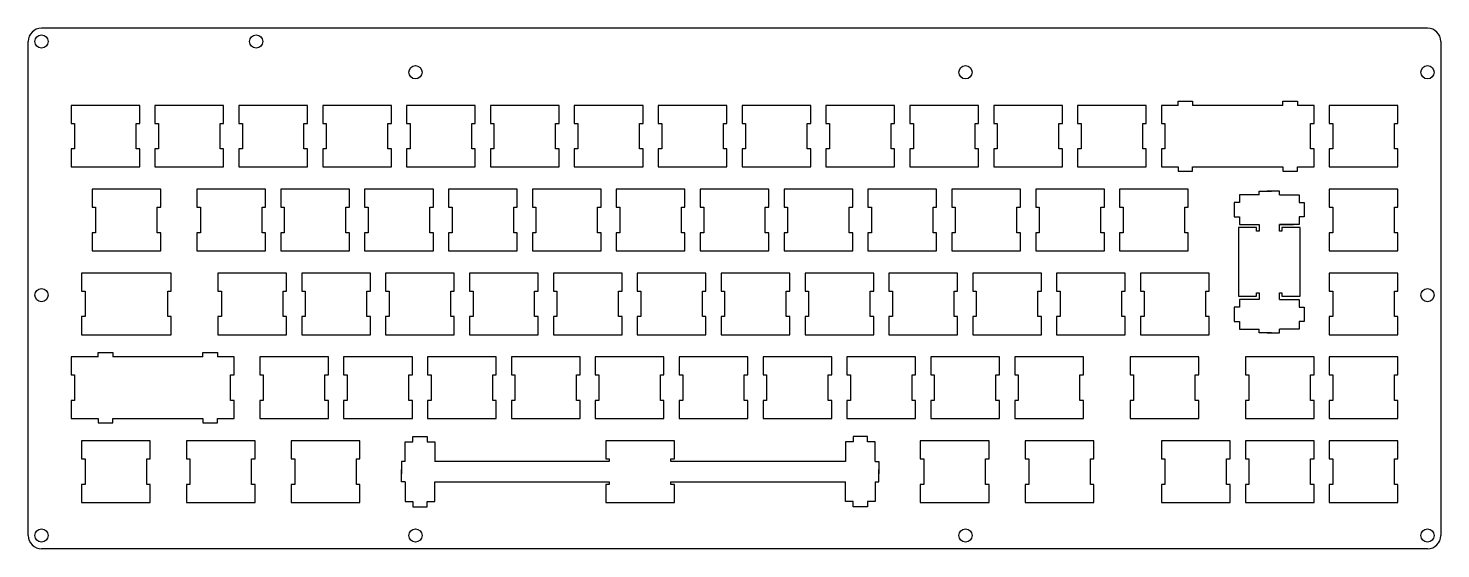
# Model space of a CAD drawing. Extents: x -204 to 1247, y -88 to 460.
# Drawn here: x 127.9 to 448.7, y 39.3 to 157.5 of the extents above; entities that cross this region are included whole.
import ezdxf

# ---------------------------------------------------------------- set-up
doc = ezdxf.new("R2010")
doc.units = 0
doc.header["$MEASUREMENT"] = 0

msp = doc.modelspace()

# ---------------------------------------------------------------- linework, layer by layer
at = {"linetype": 'Continuous'}
msp.add_line((445.66, 157.52), (130.86, 157.52), dxfattribs=at)
for p, q in [((127.86, 42.27), (127.86, 154.52)), ((448.66, 154.52), (448.66, 42.27)), ((137.58, 140), (137.58, 135.9)), ((153.18, 140), (137.58, 140)), ((153.18, 135.9), (153.18, 140)), ((156.63, 140), (156.63, 135.9)), ((172.23, 140), (156.63, 140)), ((172.23, 135.9), (172.23, 140)), ((175.68, 140), (175.68, 135.9)), ((191.28, 140), (175.68, 140)), ((191.28, 135.9), (191.28, 140)), ((194.73, 140), (194.73, 135.9)), ((210.33, 140), (194.73, 140)), ((210.33, 135.9), (210.33, 140)), ((213.78, 140), (213.78, 135.9)), ((229.38, 140), (213.78, 140)), ((229.38, 135.9), (229.38, 140)), ((232.83, 140), (232.83, 135.9)), ((248.43, 140), (232.83, 140)), ((248.43, 135.9), (248.43, 140)), ((251.88, 140), (251.88, 135.9)), ((267.48, 140), (251.88, 140)), ((267.48, 135.9), (267.48, 140)), ((270.93, 140), (270.93, 135.9)), ((286.53, 140), (270.93, 140)), ((286.53, 135.9), (286.53, 140)), ((289.98, 140), (289.98, 135.9)), ((305.58, 140), (289.98, 140)), ((305.58, 135.9), (305.58, 140)), ((309.03, 140), (309.03, 135.9)), ((324.63, 140), (309.03, 140)), ((324.63, 135.9), (324.63, 140)), ((328.08, 140), (328.08, 135.9)), ((343.68, 140), (328.08, 140)), ((343.68, 135.9), (343.68, 140)), ((347.13, 140), (347.13, 135.9)), ((362.73, 140), (347.13, 140)), ((362.73, 135.9), (362.73, 140)), ((366.18, 140), (366.18, 135.9)), ((381.78, 140), (366.18, 140)), ((381.78, 135.9), (381.78, 140)), ((389.01, 140), (385.23, 140)), ((385.23, 140), (385.23, 135.9)), ((389.01, 140), (389.01, 140.97)), ((389.01, 140.97), (392.31, 140.97)), ((392.31, 140.97), (392.31, 140)), ((412.81, 140), (392.31, 140)), ((412.81, 140), (412.81, 140.97)), ((412.81, 140.97), (416.11, 140.97)), ((416.11, 140.97), (416.11, 140)), ((419.88, 140), (416.11, 140)), ((419.88, 135.9), (419.88, 140)), ((423.33, 140), (423.33, 135.9)), ((438.93, 140), (423.33, 140)), ((438.93, 135.9), (438.93, 140)), ((137.58, 135.9), (138.38, 135.9)), ((138.38, 135.9), (138.38, 130.1)), ((152.38, 130.1), (152.38, 135.9)), ((152.38, 135.9), (153.18, 135.9)), ((156.63, 135.9), (157.43, 135.9)), ((157.43, 135.9), (157.43, 130.1)), ((171.43, 130.1), (171.43, 135.9)), ((171.43, 135.9), (172.23, 135.9)), ((175.68, 135.9), (176.48, 135.9)), ((176.48, 135.9), (176.48, 130.1)), ((190.48, 130.1), (190.48, 135.9)), ((190.48, 135.9), (191.28, 135.9)), ((194.73, 135.9), (195.53, 135.9)), ((195.53, 135.9), (195.53, 130.1)), ((209.53, 130.1), (209.53, 135.9)), ((209.53, 135.9), (210.33, 135.9)), ((213.78, 135.9), (214.58, 135.9)), ((214.58, 135.9), (214.58, 130.1)), ((228.58, 130.1), (228.58, 135.9)), ((228.58, 135.9), (229.38, 135.9)), ((232.83, 135.9), (233.63, 135.9)), ((233.63, 135.9), (233.63, 130.1)), ((247.63, 130.1), (247.63, 135.9)), ((247.63, 135.9), (248.43, 135.9)), ((251.88, 135.9), (252.68, 135.9)), ((252.68, 135.9), (252.68, 130.1)), ((266.68, 130.1), (266.68, 135.9)), ((266.68, 135.9), (267.48, 135.9)), ((270.93, 135.9), (271.73, 135.9)), ((271.73, 135.9), (271.73, 130.1)), ((285.73, 130.1), (285.73, 135.9)), ((285.73, 135.9), (286.53, 135.9)), ((289.98, 135.9), (290.78, 135.9)), ((290.78, 135.9), (290.78, 130.1)), ((304.78, 130.1), (304.78, 135.9)), ((304.78, 135.9), (305.58, 135.9)), ((309.03, 135.9), (309.83, 135.9)), ((309.83, 135.9), (309.83, 130.1)), ((323.83, 130.1), (323.83, 135.9)), ((323.83, 135.9), (324.63, 135.9)), ((328.08, 135.9), (328.88, 135.9)), ((328.88, 135.9), (328.88, 130.1)), ((342.88, 130.1), (342.88, 135.9)), ((342.88, 135.9), (343.68, 135.9)), ((347.13, 135.9), (347.93, 135.9)), ((347.93, 135.9), (347.93, 130.1)), ((361.93, 130.1), (361.93, 135.9)), ((361.93, 135.9), (362.73, 135.9)), ((366.18, 135.9), (366.98, 135.9)), ((366.98, 135.9), (366.98, 130.1)), ((380.98, 130.1), (380.98, 135.9)), ((380.98, 135.9), (381.78, 135.9)), ((385.23, 135.9), (386.03, 135.9)), ((386.03, 135.9), (386.03, 130.1)), ((419.08, 130.1), (419.08, 135.9)), ((419.08, 135.9), (419.88, 135.9)), ((423.33, 135.9), (424.13, 135.9)), ((424.13, 135.9), (424.13, 130.1)), ((438.13, 130.1), (438.13, 135.9)), ((438.13, 135.9), (438.93, 135.9)), ((138.38, 130.1), (137.58, 130.1)), ((137.58, 130.1), (137.58, 126)), ((153.18, 130.1), (152.38, 130.1)), ((153.18, 126), (153.18, 130.1)), ((157.43, 130.1), (156.63, 130.1)), ((156.63, 130.1), (156.63, 126)), ((172.23, 130.1), (171.43, 130.1)), ((172.23, 126), (172.23, 130.1)), ((176.48, 130.1), (175.68, 130.1)), ((175.68, 130.1), (175.68, 126)), ((191.28, 130.1), (190.48, 130.1)), ((191.28, 126), (191.28, 130.1)), ((195.53, 130.1), (194.73, 130.1)), ((194.73, 130.1), (194.73, 126)), ((210.33, 130.1), (209.53, 130.1)), ((210.33, 126), (210.33, 130.1)), ((214.58, 130.1), (213.78, 130.1)), ((213.78, 130.1), (213.78, 126)), ((229.38, 130.1), (228.58, 130.1)), ((229.38, 126), (229.38, 130.1)), ((233.63, 130.1), (232.83, 130.1)), ((232.83, 130.1), (232.83, 126)), ((248.43, 130.1), (247.63, 130.1)), ((248.43, 126), (248.43, 130.1)), ((252.68, 130.1), (251.88, 130.1)), ((251.88, 130.1), (251.88, 126)), ((267.48, 130.1), (266.68, 130.1)), ((267.48, 126), (267.48, 130.1)), ((271.73, 130.1), (270.93, 130.1)), ((270.93, 130.1), (270.93, 126)), ((286.53, 130.1), (285.73, 130.1)), ((286.53, 126), (286.53, 130.1)), ((290.78, 130.1), (289.98, 130.1)), ((289.98, 130.1), (289.98, 126)), ((305.58, 130.1), (304.78, 130.1)), ((305.58, 126), (305.58, 130.1)), ((309.83, 130.1), (309.03, 130.1)), ((309.03, 130.1), (309.03, 126)), ((324.63, 130.1), (323.83, 130.1)), ((324.63, 126), (324.63, 130.1)), ((328.88, 130.1), (328.08, 130.1)), ((328.08, 130.1), (328.08, 126)), ((343.68, 130.1), (342.88, 130.1)), ((343.68, 126), (343.68, 130.1)), ((347.93, 130.1), (347.13, 130.1)), ((347.13, 130.1), (347.13, 126)), ((362.73, 130.1), (361.93, 130.1)), ((362.73, 126), (362.73, 130.1)), ((366.98, 130.1), (366.18, 130.1)), ((366.18, 130.1), (366.18, 126)), ((381.78, 130.1), (380.98, 130.1)), ((381.78, 126), (381.78, 130.1)), ((386.03, 130.1), (385.23, 130.1)), ((385.23, 130.1), (385.23, 126)), ((419.88, 130.1), (419.08, 130.1)), ((419.88, 126), (419.88, 130.1)), ((424.13, 130.1), (423.33, 130.1)), ((423.33, 130.1), (423.33, 126)), ((438.93, 130.1), (438.13, 130.1)), ((438.93, 126), (438.93, 130.1)), ((137.58, 126), (153.18, 126)), ((156.63, 126), (172.23, 126)), ((175.68, 126), (191.28, 126)), ((194.73, 126), (210.33, 126)), ((213.78, 126), (229.38, 126)), ((232.83, 126), (248.43, 126)), ((251.88, 126), (267.48, 126)), ((270.93, 126), (286.53, 126)), ((289.98, 126), (305.58, 126)), ((309.03, 126), (324.63, 126)), ((328.08, 126), (343.68, 126)), ((347.13, 126), (362.73, 126)), ((366.18, 126), (381.78, 126)), ((385.23, 126), (389.01, 126)), ((389.01, 126), (389.01, 125.03)), ((392.31, 125.03), (392.31, 126)), ((392.31, 126), (412.81, 126)), ((412.81, 126), (412.81, 125.03)), ((416.11, 125.03), (416.11, 126)), ((416.11, 126), (419.88, 126)), ((423.33, 126), (438.93, 126)), ((389.01, 125.03), (392.31, 125.03)), ((412.81, 125.03), (416.11, 125.03)), ((142.34, 120.95), (142.34, 116.85)), ((157.94, 120.95), (142.34, 120.95)), ((157.94, 116.85), (157.94, 120.95)), ((166.16, 120.95), (166.16, 116.85)), ((181.76, 120.95), (166.16, 120.95)), ((181.76, 116.85), (181.76, 120.95)), ((185.21, 120.95), (185.21, 116.85)), ((200.81, 120.95), (185.21, 120.95)), ((200.81, 116.85), (200.81, 120.95)), ((204.26, 120.95), (204.26, 116.85)), ((219.86, 120.95), (204.26, 120.95)), ((219.86, 116.85), (219.86, 120.95)), ((223.31, 120.95), (223.31, 116.85)), ((238.91, 120.95), (223.31, 120.95)), ((238.91, 116.85), (238.91, 120.95)), ((242.36, 120.95), (242.36, 116.85)), ((257.96, 120.95), (242.36, 120.95)), ((257.96, 116.85), (257.96, 120.95)), ((261.41, 120.95), (261.41, 116.85)), ((277.01, 120.95), (261.41, 120.95)), ((277.01, 116.85), (277.01, 120.95)), ((280.46, 120.95), (280.46, 116.85)), ((296.06, 120.95), (280.46, 120.95)), ((296.06, 116.85), (296.06, 120.95)), ((299.51, 120.95), (299.51, 116.85)), ((315.11, 120.95), (299.51, 120.95)), ((315.11, 116.85), (315.11, 120.95)), ((318.56, 120.95), (318.56, 116.85)), ((334.16, 120.95), (318.56, 120.95)), ((334.16, 116.85), (334.16, 120.95)), ((337.61, 120.95), (337.61, 116.85)), ((353.21, 120.95), (337.61, 120.95)), ((353.21, 116.85), (353.21, 120.95)), ((356.66, 120.95), (356.66, 116.85)), ((372.26, 120.95), (356.66, 120.95)), ((372.26, 116.85), (372.26, 120.95)), ((375.71, 120.95), (375.71, 116.85)), ((391.31, 120.95), (375.71, 120.95)), ((391.31, 116.85), (391.31, 120.95)), ((407.4, 119.7), (402.93, 119.7)), ((402.93, 119.7), (402.93, 117.97)), ((407.4, 119.7), (407.4, 120.52)), ((407.4, 120.52), (410.2, 120.52)), ((412, 120.52), (409.2, 120.52)), ((412, 119.7), (412, 120.52)), ((412, 119.7), (416.47, 119.7)), ((416.47, 119.7), (416.47, 117.97)), ((423.33, 120.95), (423.33, 116.85)), ((438.93, 120.95), (423.33, 120.95)), ((438.93, 116.85), (438.93, 120.95)), ((142.34, 116.85), (143.14, 116.85)), ((143.14, 116.85), (143.14, 111.05)), ((157.14, 111.05), (157.14, 116.85)), ((157.14, 116.85), (157.94, 116.85)), ((166.16, 116.85), (166.96, 116.85)), ((166.96, 116.85), (166.96, 111.05)), ((180.96, 111.05), (180.96, 116.85)), ((180.96, 116.85), (181.76, 116.85)), ((185.21, 116.85), (186.01, 116.85)), ((186.01, 116.85), (186.01, 111.05)), ((200.01, 111.05), (200.01, 116.85)), ((200.01, 116.85), (200.81, 116.85)), ((204.26, 116.85), (205.06, 116.85)), ((205.06, 116.85), (205.06, 111.05)), ((219.06, 111.05), (219.06, 116.85)), ((219.06, 116.85), (219.86, 116.85)), ((223.31, 116.85), (224.11, 116.85)), ((224.11, 116.85), (224.11, 111.05)), ((238.11, 111.05), (238.11, 116.85)), ((238.11, 116.85), (238.91, 116.85)), ((242.36, 116.85), (243.16, 116.85)), ((243.16, 116.85), (243.16, 111.05)), ((257.16, 111.05), (257.16, 116.85)), ((257.16, 116.85), (257.96, 116.85)), ((261.41, 116.85), (262.21, 116.85)), ((262.21, 116.85), (262.21, 111.05)), ((276.21, 111.05), (276.21, 116.85)), ((276.21, 116.85), (277.01, 116.85)), ((280.46, 116.85), (281.26, 116.85)), ((281.26, 116.85), (281.26, 111.05)), ((295.26, 111.05), (295.26, 116.85)), ((295.26, 116.85), (296.06, 116.85)), ((299.51, 116.85), (300.31, 116.85)), ((300.31, 116.85), (300.31, 111.05)), ((314.31, 111.05), (314.31, 116.85)), ((314.31, 116.85), (315.11, 116.85)), ((318.56, 116.85), (319.36, 116.85)), ((319.36, 116.85), (319.36, 111.05)), ((333.36, 111.05), (333.36, 116.85)), ((333.36, 116.85), (334.16, 116.85)), ((337.61, 116.85), (338.41, 116.85)), ((338.41, 116.85), (338.41, 111.05)), ((352.41, 111.05), (352.41, 116.85)), ((352.41, 116.85), (353.21, 116.85)), ((356.66, 116.85), (357.46, 116.85)), ((357.46, 116.85), (357.46, 111.05)), ((371.46, 111.05), (371.46, 116.85)), ((371.46, 116.85), (372.26, 116.85)), ((375.71, 116.85), (376.51, 116.85)), ((376.51, 116.85), (376.51, 111.05)), ((390.51, 111.05), (390.51, 116.85)), ((390.51, 116.85), (391.31, 116.85)), ((402.93, 117.97), (401.73, 117.97)), ((401.73, 117.97), (401.73, 114.67)), ((416.47, 117.97), (417.67, 117.97)), ((417.67, 117.97), (417.67, 114.67)), ((423.33, 116.85), (424.13, 116.85)), ((424.13, 116.85), (424.13, 111.05)), ((438.13, 111.05), (438.13, 116.85)), ((438.13, 116.85), (438.93, 116.85)), ((401.73, 114.67), (402.93, 114.67)), ((402.93, 114.67), (402.93, 112.95)), ((402.93, 112.95), (407.4, 112.95)), ((407.4, 112.95), (407.4, 111.42)), ((412, 111.42), (412, 112.95)), ((412, 112.95), (415.23, 112.95)), ((416.47, 112.95), (412, 112.95)), ((417.67, 114.67), (416.47, 114.67)), ((416.47, 114.67), (416.47, 112.95)), ((143.14, 111.05), (142.34, 111.05)), ((142.34, 111.05), (142.34, 106.95)), ((157.94, 111.05), (157.14, 111.05)), ((157.94, 106.95), (157.94, 111.05)), ((166.96, 111.05), (166.16, 111.05)), ((166.16, 111.05), (166.16, 106.95)), ((181.76, 111.05), (180.96, 111.05)), ((181.76, 106.95), (181.76, 111.05)), ((186.01, 111.05), (185.21, 111.05)), ((185.21, 111.05), (185.21, 106.95)), ((200.81, 111.05), (200.01, 111.05)), ((200.81, 106.95), (200.81, 111.05)), ((205.06, 111.05), (204.26, 111.05)), ((204.26, 111.05), (204.26, 106.95)), ((219.86, 111.05), (219.06, 111.05)), ((219.86, 106.95), (219.86, 111.05)), ((224.11, 111.05), (223.31, 111.05)), ((223.31, 111.05), (223.31, 106.95)), ((238.91, 111.05), (238.11, 111.05)), ((238.91, 106.95), (238.91, 111.05)), ((243.16, 111.05), (242.36, 111.05)), ((242.36, 111.05), (242.36, 106.95)), ((257.96, 111.05), (257.16, 111.05)), ((257.96, 106.95), (257.96, 111.05)), ((262.21, 111.05), (261.41, 111.05)), ((261.41, 111.05), (261.41, 106.95)), ((277.01, 111.05), (276.21, 111.05)), ((277.01, 106.95), (277.01, 111.05)), ((281.26, 111.05), (280.46, 111.05)), ((280.46, 111.05), (280.46, 106.95)), ((296.06, 111.05), (295.26, 111.05)), ((296.06, 106.95), (296.06, 111.05)), ((300.31, 111.05), (299.51, 111.05)), ((299.51, 111.05), (299.51, 106.95)), ((315.11, 111.05), (314.31, 111.05)), ((315.11, 106.95), (315.11, 111.05)), ((319.36, 111.05), (318.56, 111.05)), ((318.56, 111.05), (318.56, 106.95)), ((334.16, 111.05), (333.36, 111.05)), ((334.16, 106.95), (334.16, 111.05)), ((338.41, 111.05), (337.61, 111.05)), ((337.61, 111.05), (337.61, 106.95)), ((353.21, 111.05), (352.41, 111.05)), ((353.21, 106.95), (353.21, 111.05)), ((357.46, 111.05), (356.66, 111.05)), ((356.66, 111.05), (356.66, 106.95)), ((372.26, 111.05), (371.46, 111.05)), ((372.26, 106.95), (372.26, 111.05)), ((376.51, 111.05), (375.71, 111.05)), ((375.71, 111.05), (375.71, 106.95)), ((391.31, 111.05), (390.51, 111.05)), ((391.31, 106.95), (391.31, 111.05)), ((406.8, 112.22), (402.7, 112.22)), ((402.7, 112.22), (402.7, 96.62)), ((406.8, 111.42), (406.8, 112.22)), ((407.41, 111.42), (406.8, 111.42)), ((412.6, 111.42), (412, 111.42)), ((416.7, 112.22), (412.6, 112.22)), ((412.6, 112.22), (412.6, 111.42)), ((416.7, 96.62), (416.7, 112.22)), ((424.13, 111.05), (423.33, 111.05)), ((423.33, 111.05), (423.33, 106.95)), ((438.93, 111.05), (438.13, 111.05)), ((438.93, 106.95), (438.93, 111.05)), ((142.34, 106.95), (157.94, 106.95)), ((166.16, 106.95), (181.76, 106.95)), ((185.21, 106.95), (200.81, 106.95)), ((204.26, 106.95), (219.86, 106.95)), ((223.31, 106.95), (238.91, 106.95)), ((242.36, 106.95), (257.96, 106.95)), ((261.41, 106.95), (277.01, 106.95)), ((280.46, 106.95), (296.06, 106.95)), ((299.51, 106.95), (315.11, 106.95)), ((318.56, 106.95), (334.16, 106.95)), ((337.61, 106.95), (353.21, 106.95)), ((356.66, 106.95), (372.26, 106.95)), ((375.71, 106.95), (391.31, 106.95)), ((423.33, 106.95), (438.93, 106.95)), ((139.96, 101.9), (139.96, 97.8)), ((160.33, 101.9), (139.96, 101.9)), ((160.33, 97.8), (160.33, 101.9)), ((170.92, 101.9), (170.92, 97.8)), ((186.52, 101.9), (170.92, 101.9)), ((186.52, 97.8), (186.52, 101.9)), ((189.97, 101.9), (189.97, 97.8)), ((205.57, 101.9), (189.97, 101.9)), ((205.57, 97.8), (205.57, 101.9)), ((209.02, 101.9), (209.02, 97.8)), ((224.62, 101.9), (209.02, 101.9)), ((224.62, 97.8), (224.62, 101.9)), ((228.07, 101.9), (228.07, 97.8)), ((243.67, 101.9), (228.07, 101.9)), ((243.67, 97.8), (243.67, 101.9)), ((247.12, 101.9), (247.12, 97.8)), ((262.72, 101.9), (247.12, 101.9)), ((262.72, 97.8), (262.72, 101.9)), ((266.17, 101.9), (266.17, 97.8)), ((281.77, 101.9), (266.17, 101.9)), ((281.77, 97.8), (281.77, 101.9)), ((285.22, 101.9), (285.22, 97.8)), ((300.82, 101.9), (285.22, 101.9)), ((300.82, 97.8), (300.82, 101.9)), ((304.27, 101.9), (304.27, 97.8)), ((319.87, 101.9), (304.27, 101.9)), ((319.87, 97.8), (319.87, 101.9)), ((323.32, 101.9), (323.32, 97.8)), ((338.92, 101.9), (323.32, 101.9)), ((338.92, 97.8), (338.92, 101.9)), ((342.37, 101.9), (342.37, 97.8)), ((357.97, 101.9), (342.37, 101.9)), ((357.97, 97.8), (357.97, 101.9)), ((361.42, 101.9), (361.42, 97.8)), ((377.02, 101.9), (361.42, 101.9)), ((377.02, 97.8), (377.02, 101.9)), ((380.47, 101.9), (380.47, 97.8)), ((396.07, 101.9), (380.47, 101.9)), ((396.07, 97.8), (396.07, 101.9)), ((423.33, 101.9), (423.33, 97.8)), ((438.93, 101.9), (423.33, 101.9)), ((438.93, 97.8), (438.93, 101.9)), ((139.96, 97.8), (140.76, 97.8)), ((140.76, 97.8), (140.76, 92)), ((159.53, 92), (159.53, 97.8)), ((159.53, 97.8), (160.33, 97.8)), ((170.92, 97.8), (171.72, 97.8)), ((171.72, 97.8), (171.72, 92)), ((185.72, 92), (185.72, 97.8)), ((185.72, 97.8), (186.52, 97.8)), ((189.97, 97.8), (190.77, 97.8)), ((190.77, 97.8), (190.77, 92)), ((204.77, 92), (204.77, 97.8)), ((204.77, 97.8), (205.57, 97.8)), ((209.02, 97.8), (209.82, 97.8)), ((209.82, 97.8), (209.82, 92)), ((223.82, 92), (223.82, 97.8)), ((223.82, 97.8), (224.62, 97.8)), ((228.07, 97.8), (228.87, 97.8)), ((228.87, 97.8), (228.87, 92)), ((242.87, 92), (242.87, 97.8)), ((242.87, 97.8), (243.67, 97.8)), ((247.12, 97.8), (247.92, 97.8)), ((247.92, 97.8), (247.92, 92)), ((261.92, 92), (261.92, 97.8)), ((261.92, 97.8), (262.72, 97.8)), ((266.17, 97.8), (266.97, 97.8)), ((266.97, 97.8), (266.97, 92)), ((280.97, 92), (280.97, 97.8)), ((280.97, 97.8), (281.77, 97.8)), ((285.22, 97.8), (286.02, 97.8)), ((286.02, 97.8), (286.02, 92)), ((300.02, 92), (300.02, 97.8)), ((300.02, 97.8), (300.82, 97.8)), ((304.27, 97.8), (305.07, 97.8)), ((305.07, 97.8), (305.07, 92)), ((319.07, 92), (319.07, 97.8)), ((319.07, 97.8), (319.87, 97.8)), ((323.32, 97.8), (324.12, 97.8)), ((324.12, 97.8), (324.12, 92)), ((338.12, 92), (338.12, 97.8)), ((338.12, 97.8), (338.92, 97.8)), ((342.37, 97.8), (343.17, 97.8)), ((343.17, 97.8), (343.17, 92)), ((357.17, 92), (357.17, 97.8)), ((357.17, 97.8), (357.97, 97.8)), ((361.42, 97.8), (362.22, 97.8)), ((362.22, 97.8), (362.22, 92)), ((376.22, 92), (376.22, 97.8)), ((376.22, 97.8), (377.02, 97.8)), ((380.47, 97.8), (381.27, 97.8)), ((381.27, 97.8), (381.27, 92)), ((395.27, 92), (395.27, 97.8)), ((395.27, 97.8), (396.07, 97.8)), ((402.7, 96.62), (406.8, 96.62)), ((406.8, 96.62), (406.8, 97.42)), ((406.8, 97.42), (407.41, 97.42)), ((407.4, 97.42), (407.4, 95.9)), ((412, 95.9), (412, 97.42)), ((412, 97.42), (412.6, 97.42)), ((412.6, 97.42), (412.6, 96.62)), ((412.6, 96.62), (416.7, 96.62)), ((423.33, 97.8), (424.13, 97.8)), ((424.13, 97.8), (424.13, 92)), ((438.13, 92), (438.13, 97.8)), ((438.13, 97.8), (438.93, 97.8)), ((402.93, 94.17), (401.73, 94.17)), ((401.73, 94.17), (401.73, 90.87)), ((407.4, 95.9), (402.93, 95.9)), ((402.93, 95.9), (402.93, 94.17)), ((412, 95.9), (416.47, 95.9)), ((416.47, 95.9), (416.47, 94.17)), ((416.47, 94.17), (417.67, 94.17)), ((417.67, 94.17), (417.67, 90.87)), ((140.76, 92), (139.96, 92)), ((139.96, 92), (139.96, 87.9)), ((160.33, 92), (159.53, 92)), ((160.33, 87.9), (160.33, 92)), ((171.72, 92), (170.92, 92)), ((170.92, 92), (170.92, 87.9)), ((186.52, 92), (185.72, 92)), ((186.52, 87.9), (186.52, 92)), ((190.77, 92), (189.97, 92)), ((189.97, 92), (189.97, 87.9)), ((205.57, 92), (204.77, 92)), ((205.57, 87.9), (205.57, 92)), ((209.82, 92), (209.02, 92)), ((209.02, 92), (209.02, 87.9)), ((224.62, 92), (223.82, 92)), ((224.62, 87.9), (224.62, 92)), ((228.87, 92), (228.07, 92)), ((228.07, 92), (228.07, 87.9)), ((243.67, 92), (242.87, 92)), ((243.67, 87.9), (243.67, 92)), ((247.92, 92), (247.12, 92)), ((247.12, 92), (247.12, 87.9)), ((262.72, 92), (261.92, 92)), ((262.72, 87.9), (262.72, 92)), ((266.97, 92), (266.17, 92)), ((266.17, 92), (266.17, 87.9)), ((281.77, 92), (280.97, 92)), ((281.77, 87.9), (281.77, 92)), ((286.02, 92), (285.22, 92)), ((285.22, 92), (285.22, 87.9)), ((300.82, 92), (300.02, 92)), ((300.82, 87.9), (300.82, 92)), ((305.07, 92), (304.27, 92)), ((304.27, 92), (304.27, 87.9)), ((319.87, 92), (319.07, 92)), ((319.87, 87.9), (319.87, 92)), ((324.12, 92), (323.32, 92)), ((323.32, 92), (323.32, 87.9)), ((338.92, 92), (338.12, 92)), ((338.92, 87.9), (338.92, 92)), ((343.17, 92), (342.37, 92)), ((342.37, 92), (342.37, 87.9)), ((357.97, 92), (357.17, 92)), ((357.97, 87.9), (357.97, 92)), ((362.22, 92), (361.42, 92)), ((361.42, 92), (361.42, 87.9)), ((377.02, 92), (376.22, 92)), ((377.02, 87.9), (377.02, 92)), ((381.27, 92), (380.47, 92)), ((380.47, 92), (380.47, 87.9)), ((396.07, 92), (395.27, 92)), ((396.07, 87.9), (396.07, 92)), ((401.73, 90.87), (402.93, 90.87)), ((402.93, 90.87), (402.93, 89.15)), ((417.67, 90.87), (416.47, 90.87)), ((416.47, 90.87), (416.47, 89.15)), ((424.13, 92), (423.33, 92)), ((423.33, 92), (423.33, 87.9)), ((438.93, 92), (438.13, 92)), ((438.93, 87.9), (438.93, 92)), ((139.96, 87.9), (160.33, 87.9)), ((170.92, 87.9), (186.52, 87.9)), ((189.97, 87.9), (205.57, 87.9)), ((209.02, 87.9), (224.62, 87.9)), ((228.07, 87.9), (243.67, 87.9)), ((247.12, 87.9), (262.72, 87.9)), ((266.17, 87.9), (281.77, 87.9)), ((285.22, 87.9), (300.82, 87.9)), ((304.27, 87.9), (319.87, 87.9)), ((323.32, 87.9), (338.92, 87.9)), ((342.37, 87.9), (357.97, 87.9)), ((361.42, 87.9), (377.02, 87.9)), ((380.47, 87.9), (396.07, 87.9)), ((402.93, 89.15), (407.4, 89.15)), ((407.4, 88.32), (407.4, 89.15)), ((410.2, 88.32), (407.4, 88.32)), ((409.2, 88.32), (412, 88.32)), ((412, 88.32), (412, 89.15)), ((416.47, 89.15), (412, 89.15)), ((423.33, 87.9), (438.93, 87.9)), ((143.74, 82.85), (143.74, 83.82)), ((143.74, 83.82), (147.04, 83.82)), ((147.04, 83.82), (147.04, 82.85)), ((167.54, 82.85), (167.54, 83.82)), ((167.54, 83.82), (170.84, 83.82)), ((170.84, 83.82), (170.84, 82.85)), ((137.58, 82.85), (137.58, 78.75)), ((143.74, 82.85), (137.58, 82.85)), ((167.54, 82.85), (147.04, 82.85)), ((174.61, 82.85), (170.84, 82.85)), ((174.61, 78.75), (174.61, 82.85)), ((180.44, 82.85), (180.44, 78.75)), ((196.04, 82.85), (180.44, 82.85)), ((196.04, 78.75), (196.04, 82.85)), ((199.49, 82.85), (199.49, 78.75)), ((215.09, 82.85), (199.49, 82.85)), ((215.09, 78.75), (215.09, 82.85)), ((218.54, 82.85), (218.54, 78.75)), ((234.14, 82.85), (218.54, 82.85)), ((234.14, 78.75), (234.14, 82.85)), ((237.59, 82.85), (237.59, 78.75)), ((253.19, 82.85), (237.59, 82.85)), ((253.19, 78.75), (253.19, 82.85)), ((256.64, 82.85), (256.64, 78.75)), ((272.24, 82.85), (256.64, 82.85)), ((272.24, 78.75), (272.24, 82.85)), ((275.69, 82.85), (275.69, 78.75)), ((291.29, 82.85), (275.69, 82.85)), ((291.29, 78.75), (291.29, 82.85)), ((294.74, 82.85), (294.74, 78.75)), ((310.34, 82.85), (294.74, 82.85)), ((310.34, 78.75), (310.34, 82.85)), ((313.79, 82.85), (313.79, 78.75)), ((329.39, 82.85), (313.79, 82.85)), ((329.39, 78.75), (329.39, 82.85)), ((332.84, 82.85), (332.84, 78.75)), ((348.44, 82.85), (332.84, 82.85)), ((348.44, 78.75), (348.44, 82.85)), ((351.89, 82.85), (351.89, 78.75)), ((367.49, 82.85), (351.89, 82.85)), ((367.49, 78.75), (367.49, 82.85)), ((378.09, 82.85), (378.09, 78.75)), ((393.69, 82.85), (378.09, 82.85)), ((393.69, 78.75), (393.69, 82.85)), ((404.28, 82.85), (404.28, 78.75)), ((419.88, 82.85), (404.28, 82.85)), ((419.88, 78.75), (419.88, 82.85)), ((423.33, 82.85), (423.33, 78.75)), ((438.93, 82.85), (423.33, 82.85)), ((438.93, 78.75), (438.93, 82.85)), ((137.58, 78.75), (138.38, 78.75)), ((138.38, 78.75), (138.38, 72.95)), ((173.81, 72.95), (173.81, 78.75)), ((173.81, 78.75), (174.61, 78.75)), ((180.44, 78.75), (181.24, 78.75)), ((181.24, 78.75), (181.24, 72.95)), ((195.24, 72.95), (195.24, 78.75)), ((195.24, 78.75), (196.04, 78.75)), ((199.49, 78.75), (200.29, 78.75)), ((200.29, 78.75), (200.29, 72.95)), ((214.29, 72.95), (214.29, 78.75)), ((214.29, 78.75), (215.09, 78.75)), ((218.54, 78.75), (219.34, 78.75)), ((219.34, 78.75), (219.34, 72.95)), ((233.34, 72.95), (233.34, 78.75)), ((233.34, 78.75), (234.14, 78.75)), ((237.59, 78.75), (238.39, 78.75)), ((238.39, 78.75), (238.39, 72.95)), ((252.39, 72.95), (252.39, 78.75)), ((252.39, 78.75), (253.19, 78.75)), ((256.64, 78.75), (257.44, 78.75)), ((257.44, 78.75), (257.44, 72.95)), ((271.44, 72.95), (271.44, 78.75)), ((271.44, 78.75), (272.24, 78.75)), ((275.69, 78.75), (276.49, 78.75)), ((276.49, 78.75), (276.49, 72.95)), ((290.49, 72.95), (290.49, 78.75)), ((290.49, 78.75), (291.29, 78.75)), ((294.74, 78.75), (295.54, 78.75)), ((295.54, 78.75), (295.54, 72.95)), ((309.54, 72.95), (309.54, 78.75)), ((309.54, 78.75), (310.34, 78.75)), ((313.79, 78.75), (314.59, 78.75)), ((314.59, 78.75), (314.59, 72.95)), ((328.59, 72.95), (328.59, 78.75)), ((328.59, 78.75), (329.39, 78.75)), ((332.84, 78.75), (333.64, 78.75)), ((333.64, 78.75), (333.64, 72.95)), ((347.64, 72.95), (347.64, 78.75)), ((347.64, 78.75), (348.44, 78.75)), ((351.89, 78.75), (352.69, 78.75)), ((352.69, 78.75), (352.69, 72.95)), ((366.69, 72.95), (366.69, 78.75)), ((366.69, 78.75), (367.49, 78.75)), ((378.09, 78.75), (378.89, 78.75)), ((378.89, 78.75), (378.89, 72.95)), ((392.89, 72.95), (392.89, 78.75)), ((392.89, 78.75), (393.69, 78.75)), ((404.28, 78.75), (405.08, 78.75)), ((405.08, 78.75), (405.08, 72.95)), ((419.08, 72.95), (419.08, 78.75)), ((419.08, 78.75), (419.88, 78.75)), ((423.33, 78.75), (424.13, 78.75)), ((424.13, 78.75), (424.13, 72.95)), ((438.13, 72.95), (438.13, 78.75)), ((438.13, 78.75), (438.93, 78.75)), ((138.38, 72.95), (137.58, 72.95)), ((137.58, 72.95), (137.58, 68.85)), ((174.61, 72.95), (173.81, 72.95)), ((174.61, 68.85), (174.61, 72.95)), ((181.24, 72.95), (180.44, 72.95)), ((180.44, 72.95), (180.44, 68.85)), ((196.04, 72.95), (195.24, 72.95)), ((196.04, 68.85), (196.04, 72.95)), ((200.29, 72.95), (199.49, 72.95)), ((199.49, 72.95), (199.49, 68.85)), ((215.09, 72.95), (214.29, 72.95)), ((215.09, 68.85), (215.09, 72.95)), ((219.34, 72.95), (218.54, 72.95)), ((218.54, 72.95), (218.54, 68.85)), ((234.14, 72.95), (233.34, 72.95)), ((234.14, 68.85), (234.14, 72.95)), ((238.39, 72.95), (237.59, 72.95)), ((237.59, 72.95), (237.59, 68.85)), ((253.19, 72.95), (252.39, 72.95)), ((253.19, 68.85), (253.19, 72.95)), ((257.44, 72.95), (256.64, 72.95)), ((256.64, 72.95), (256.64, 68.85)), ((272.24, 72.95), (271.44, 72.95)), ((272.24, 68.85), (272.24, 72.95)), ((276.49, 72.95), (275.69, 72.95)), ((275.69, 72.95), (275.69, 68.85)), ((291.29, 72.95), (290.49, 72.95)), ((291.29, 68.85), (291.29, 72.95)), ((295.54, 72.95), (294.74, 72.95)), ((294.74, 72.95), (294.74, 68.85)), ((310.34, 72.95), (309.54, 72.95)), ((310.34, 68.85), (310.34, 72.95)), ((314.59, 72.95), (313.79, 72.95)), ((313.79, 72.95), (313.79, 68.85)), ((329.39, 72.95), (328.59, 72.95)), ((329.39, 68.85), (329.39, 72.95)), ((333.64, 72.95), (332.84, 72.95)), ((332.84, 72.95), (332.84, 68.85)), ((348.44, 72.95), (347.64, 72.95)), ((348.44, 68.85), (348.44, 72.95)), ((352.69, 72.95), (351.89, 72.95)), ((351.89, 72.95), (351.89, 68.85)), ((367.49, 72.95), (366.69, 72.95)), ((367.49, 68.85), (367.49, 72.95)), ((378.89, 72.95), (378.09, 72.95)), ((378.09, 72.95), (378.09, 68.85)), ((393.69, 72.95), (392.89, 72.95)), ((393.69, 68.85), (393.69, 72.95)), ((405.08, 72.95), (404.28, 72.95)), ((404.28, 72.95), (404.28, 68.85)), ((419.88, 72.95), (419.08, 72.95)), ((419.88, 68.85), (419.88, 72.95)), ((424.13, 72.95), (423.33, 72.95)), ((423.33, 72.95), (423.33, 68.85)), ((438.93, 72.95), (438.13, 72.95)), ((438.93, 68.85), (438.93, 72.95)), ((137.58, 68.85), (143.74, 68.85)), ((143.74, 68.85), (143.74, 67.88)), ((143.74, 67.88), (147.04, 67.88)), ((147.04, 67.88), (147.04, 68.85)), ((147.04, 68.85), (167.54, 68.85)), ((167.54, 68.85), (167.54, 67.88)), ((167.54, 67.88), (170.84, 67.88)), ((170.84, 67.88), (170.84, 68.85)), ((170.84, 68.85), (174.61, 68.85)), ((180.44, 68.85), (196.04, 68.85)), ((199.49, 68.85), (215.09, 68.85)), ((218.54, 68.85), (234.14, 68.85)), ((237.59, 68.85), (253.19, 68.85)), ((256.64, 68.85), (272.24, 68.85)), ((275.69, 68.85), (291.29, 68.85)), ((294.74, 68.85), (310.34, 68.85)), ((313.79, 68.85), (329.39, 68.85)), ((332.84, 68.85), (348.44, 68.85)), ((351.89, 68.85), (367.49, 68.85)), ((378.09, 68.85), (393.69, 68.85)), ((404.28, 68.85), (419.88, 68.85)), ((423.33, 68.85), (438.93, 68.85)), ((215.18, 63.57), (215.18, 64.77)), ((215.18, 64.77), (218.48, 64.77)), ((218.48, 64.77), (218.48, 63.57)), ((318.47, 64.77), (315.18, 64.77)), ((315.18, 64.77), (315.18, 63.57)), ((318.47, 63.57), (318.47, 64.77)), ((139.96, 63.8), (139.96, 59.7)), ((155.56, 63.8), (139.96, 63.8)), ((155.56, 59.7), (155.56, 63.8)), ((163.78, 63.8), (163.78, 59.7)), ((179.38, 63.8), (163.78, 63.8)), ((179.38, 59.7), (179.38, 63.8)), ((187.59, 63.8), (187.59, 59.7)), ((203.19, 63.8), (187.59, 63.8)), ((203.19, 59.7), (203.19, 63.8)), ((213.45, 59.1), (213.45, 63.57)), ((213.45, 63.57), (215.18, 63.57)), ((218.48, 63.57), (220.2, 63.57)), ((220.2, 63.57), (220.2, 59.1)), ((259.03, 63.8), (259.03, 59.7)), ((274.63, 63.8), (259.03, 63.8)), ((274.63, 59.7), (274.63, 63.8)), ((315.18, 63.57), (313.45, 63.57)), ((313.45, 63.57), (313.45, 59.1)), ((320.2, 63.57), (318.47, 63.57)), ((320.2, 59.1), (320.2, 63.57)), ((330.46, 63.8), (330.46, 59.7)), ((346.06, 63.8), (330.46, 63.8)), ((346.06, 59.7), (346.06, 63.8)), ((354.28, 63.8), (354.28, 59.7)), ((369.88, 63.8), (354.28, 63.8)), ((369.88, 59.7), (369.88, 63.8)), ((385.23, 63.8), (385.23, 59.7)), ((400.83, 63.8), (385.23, 63.8)), ((400.83, 59.7), (400.83, 63.8)), ((404.28, 63.8), (404.28, 59.7)), ((419.88, 63.8), (404.28, 63.8)), ((419.88, 59.7), (419.88, 63.8)), ((423.33, 63.8), (423.33, 59.7)), ((438.93, 63.8), (423.33, 63.8)), ((438.93, 59.7), (438.93, 63.8)), ((139.96, 59.7), (140.76, 59.7)), ((140.76, 59.7), (140.76, 53.9)), ((154.76, 53.9), (154.76, 59.7)), ((154.76, 59.7), (155.56, 59.7)), ((163.78, 59.7), (164.58, 59.7)), ((164.58, 59.7), (164.58, 53.9)), ((178.58, 53.9), (178.58, 59.7)), ((178.58, 59.7), (179.38, 59.7)), ((187.59, 59.7), (188.39, 59.7)), ((188.39, 59.7), (188.39, 53.9)), ((202.39, 53.9), (202.39, 59.7)), ((202.39, 59.7), (203.19, 59.7)), ((213.45, 59.1), (212.63, 59.1)), ((212.63, 59.1), (212.63, 56.3)), ((259.83, 59.1), (220.2, 59.1)), ((259.03, 59.7), (259.83, 59.7)), ((259.83, 59.7), (259.83, 59.1)), ((273.83, 59.1), (273.83, 59.7)), ((273.83, 59.7), (274.63, 59.7)), ((313.45, 59.1), (273.83, 59.1)), ((320.2, 59.1), (321.03, 59.1)), ((321.03, 59.1), (321.03, 56.3)), ((330.46, 59.7), (331.26, 59.7)), ((331.26, 59.7), (331.26, 53.9)), ((345.26, 53.9), (345.26, 59.7)), ((345.26, 59.7), (346.06, 59.7)), ((354.28, 59.7), (355.08, 59.7)), ((355.08, 59.7), (355.08, 53.9)), ((369.08, 53.9), (369.08, 59.7)), ((369.08, 59.7), (369.88, 59.7)), ((385.23, 59.7), (386.03, 59.7)), ((386.03, 59.7), (386.03, 53.9)), ((400.03, 53.9), (400.03, 59.7)), ((400.03, 59.7), (400.83, 59.7)), ((404.28, 59.7), (405.08, 59.7)), ((405.08, 59.7), (405.08, 53.9)), ((419.08, 53.9), (419.08, 59.7)), ((419.08, 59.7), (419.88, 59.7)), ((423.33, 59.7), (424.13, 59.7)), ((424.13, 59.7), (424.13, 53.9)), ((438.13, 53.9), (438.13, 59.7)), ((438.13, 59.7), (438.93, 59.7)), ((212.63, 54.5), (212.63, 57.3)), ((321.03, 54.5), (321.03, 57.3)), ((140.76, 53.9), (139.96, 53.9)), ((139.96, 53.9), (139.96, 49.8)), ((155.56, 53.9), (154.76, 53.9)), ((155.56, 49.8), (155.56, 53.9)), ((164.58, 53.9), (163.78, 53.9)), ((163.78, 53.9), (163.78, 49.8)), ((179.38, 53.9), (178.58, 53.9)), ((179.38, 49.8), (179.38, 53.9)), ((188.39, 53.9), (187.59, 53.9)), ((187.59, 53.9), (187.59, 49.8)), ((203.19, 53.9), (202.39, 53.9)), ((203.19, 49.8), (203.19, 53.9)), ((213.45, 54.5), (212.63, 54.5)), ((213.45, 54.5), (213.45, 50.03)), ((220.2, 54.5), (259.83, 54.5)), ((220.2, 50.03), (220.2, 54.5)), ((259.83, 53.9), (259.03, 53.9)), ((259.03, 53.9), (259.03, 49.8)), ((259.83, 54.5), (259.83, 53.9)), ((273.83, 54.5), (313.45, 54.5)), ((273.83, 53.9), (273.83, 54.5)), ((274.63, 53.9), (273.83, 53.9)), ((274.63, 49.8), (274.63, 53.9)), ((313.45, 50.03), (313.45, 54.5)), ((320.2, 54.5), (320.2, 50.03)), ((320.2, 54.5), (321.03, 54.5)), ((331.26, 53.9), (330.46, 53.9)), ((330.46, 53.9), (330.46, 49.8)), ((346.06, 53.9), (345.26, 53.9)), ((346.06, 49.8), (346.06, 53.9)), ((355.08, 53.9), (354.28, 53.9)), ((354.28, 53.9), (354.28, 49.8)), ((369.88, 53.9), (369.08, 53.9)), ((369.88, 49.8), (369.88, 53.9)), ((386.03, 53.9), (385.23, 53.9)), ((385.23, 53.9), (385.23, 49.8)), ((400.83, 53.9), (400.03, 53.9)), ((400.83, 49.8), (400.83, 53.9)), ((405.08, 53.9), (404.28, 53.9)), ((404.28, 53.9), (404.28, 49.8)), ((419.88, 53.9), (419.08, 53.9)), ((419.88, 49.8), (419.88, 53.9)), ((424.13, 53.9), (423.33, 53.9)), ((423.33, 53.9), (423.33, 49.8)), ((438.93, 53.9), (438.13, 53.9)), ((438.93, 49.8), (438.93, 53.9)), ((139.96, 49.8), (155.56, 49.8)), ((163.78, 49.8), (179.38, 49.8)), ((187.59, 49.8), (203.19, 49.8)), ((213.45, 50.03), (215.18, 50.03)), ((215.18, 50.03), (215.18, 48.83)), ((215.18, 48.83), (218.48, 48.83)), ((218.48, 48.83), (218.48, 50.03)), ((218.48, 50.03), (220.2, 50.03)), ((259.03, 49.8), (274.63, 49.8)), ((315.18, 50.03), (313.45, 50.03)), ((315.18, 48.83), (315.18, 50.03)), ((318.47, 48.83), (315.18, 48.83)), ((320.2, 50.03), (318.47, 50.03)), ((318.47, 50.03), (318.47, 48.83)), ((330.46, 49.8), (346.06, 49.8)), ((354.28, 49.8), (369.88, 49.8)), ((385.23, 49.8), (400.83, 49.8)), ((404.28, 49.8), (419.88, 49.8)), ((423.33, 49.8), (438.93, 49.8)), ((445.66, 39.27), (130.86, 39.27))]:
    msp.add_line(p, q)
for centre in [(130.86, 154.52), (179.63, 154.52), (215.79, 147.52), (340.72, 147.52), (445.66, 147.52), (130.86, 96.9), (445.66, 96.9), (130.86, 42.27), (215.79, 42.27), (340.73, 42.27), (445.66, 42.27)]:
    msp.add_circle(centre, 1.5, dxfattribs=at)
for centre, start, end in [((130.86, 154.52), 90, 179.9993), ((445.66, 154.52), 0, 90)]:
    msp.add_arc(centre, 3, start, end, dxfattribs=at)
for centre, start, end in [((130.86, 42.27), 179.9993, 270), ((445.66, 42.27), 270, 0)]:
    msp.add_arc(centre, 3, start, end)

doc.saveas('drawing.dxf')
